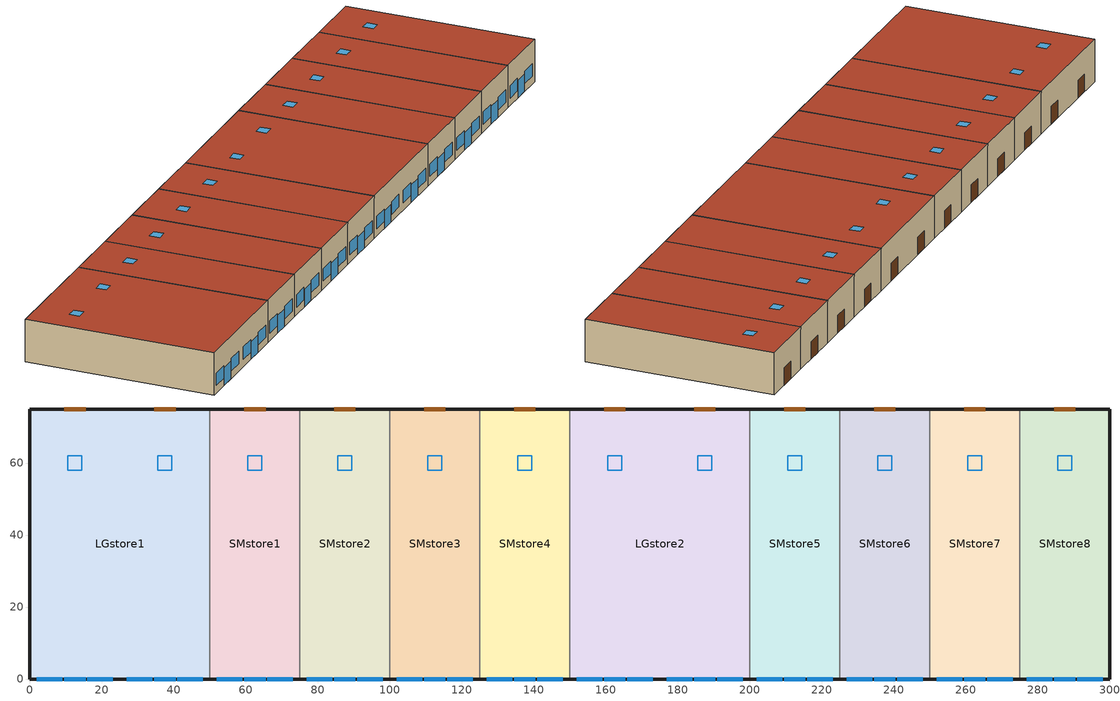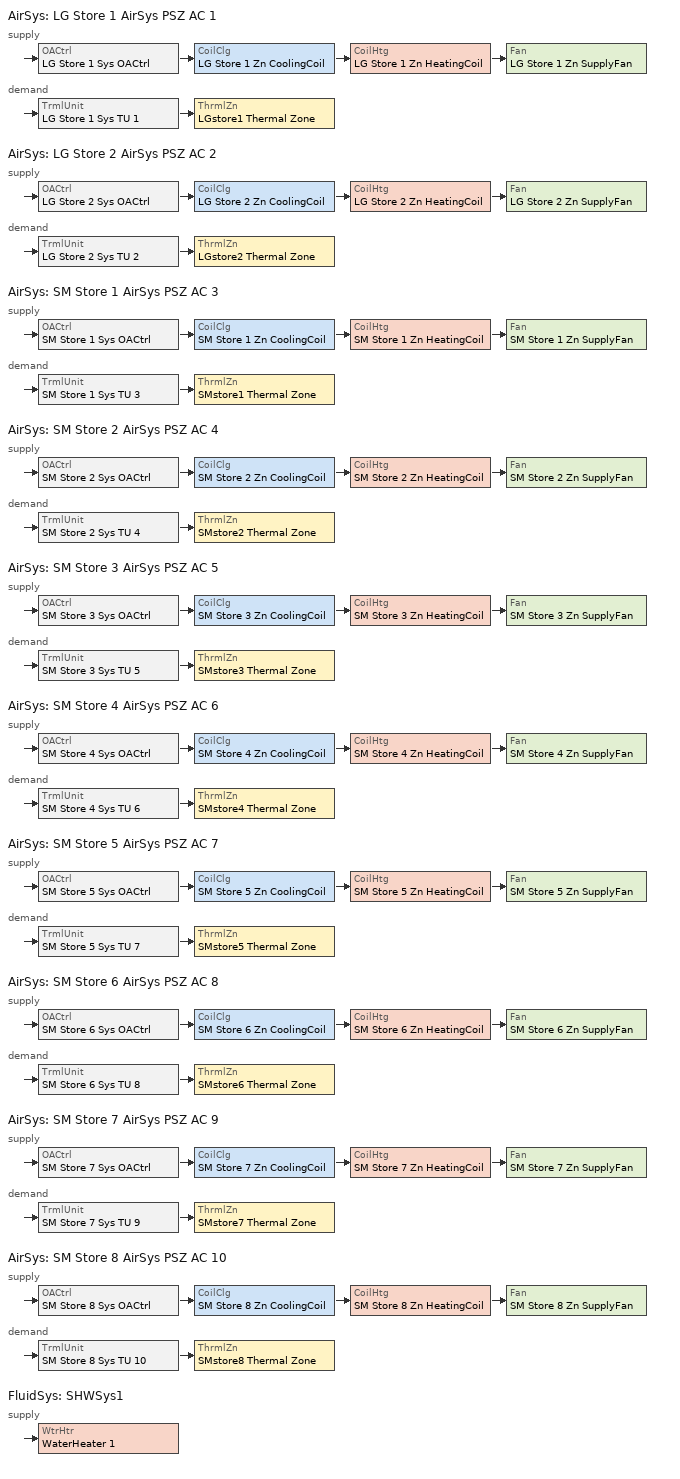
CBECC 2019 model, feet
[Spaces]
LGstore1
 floor ground (Slab Floor): 50,75 50,0 0,0 0,75 z0
 wall outside (Metal Framed Wall): 50,75 0,75 0,0 50,0 z0:16.99
 wall to SMstore1 (Interior Wall): 50,0 50,75 z0:16.99
 window (NACM VertFenestration Fixed): 9.51,0 15.52,0 / 34.51,0 40.52,0 z0:6.99; 2,0 8.99,0 / 16.01,0 23,0 / 27,0 33.99,0 / 41.01,0 48,0 z2.99:7.97
 door (NACM Door): 15.52,75 9.51,75 / 40.52,75 34.51,75 z0:6.99
 roof outside (Roof): 50,0 50,75 0,75 0,0 z16.99
 skylight (NACM Skylight Curb Metal Frame): 14.5,58 14.5,62 10.5,62 10.5,58 z16.99; 39.5,58 39.5,62 35.5,62 35.5,58 z16.99
SMstore1
 floor ground (Slab Floor): 75,75 75,0 50,0 50,75 z0
 wall outside (Metal Framed Wall): 50,0 75,0 / 75,75 50,75 z0:16.99
 wall to SMstore2 (Interior Wall): 75,0 75,75 z0:16.99
 window (NACM VertFenestration Fixed): 59.51,0 65.52,0 z0:6.99; 52,0 58.99,0 / 66.01,0 73,0 z2.99:7.97
 door (NACM Door): 65.52,75 59.51,75 z0:6.99
 roof outside (Roof): 75,0 75,75 50,75 50,0 z16.99
 skylight (NACM Skylight Curb Metal Frame): 64.5,58 64.5,62 60.5,62 60.5,58 z16.99
LGstore2
 floor ground (Slab Floor): 200,75 200,0 150,0 150,75 z0
 wall outside (Metal Framed Wall): 150,0 200,0 / 200,75 150,75 z0:16.99
 wall to SMstore4 (Interior Wall): 150,75 150,0 z0:16.99
 wall to SMstore5 (Interior Wall): 200,0 200,75 z0:16.99
 window (NACM VertFenestration Fixed): 159.51,0 165.49,0 / 184.51,0 190.49,0 z0:6.99; 152,0 158.99,0 / 166.01,0 173,0 / 177,0 183.99,0 / 191.01,0 198,0 z2.99:7.97
 door (NACM Door): 165.49,75 159.51,75 / 190.49,75 184.51,75 z0:6.99
 roof outside (Roof): 200,0 200,75 150,75 150,0 z16.99
 skylight (NACM Skylight Curb Metal Frame): 164.5,58 164.5,62 160.5,62 160.5,58 z16.99; 189.5,58 189.5,62 185.5,62 185.5,58 z16.99
SMstore4
 floor ground (Slab Floor): 150,75 150,0 125,0 125,75 z0
 wall outside (Metal Framed Wall): 125,0 150,0 / 150,75 125,75 z0:16.99
 wall to SMstore3 (Interior Wall): 125,75 125,0 z0:16.99
 window (NACM VertFenestration Fixed): 134.51,0 140.49,0 z0:6.99; 127,0 133.99,0 / 141.01,0 148,0 z2.99:7.97
 door (NACM Door): 140.49,75 134.51,75 z0:6.99
 roof outside (Roof): 150,0 150,75 125,75 125,0 z16.99
 skylight (NACM Skylight Curb Metal Frame): 139.5,58 139.5,62 135.5,62 135.5,58 z16.99
SMstore5
 floor ground (Slab Floor): 225,75 225,0 200,0 200,75 z0
 wall outside (Metal Framed Wall): 200,0 225,0 / 225,75 200,75 z0:16.99
 wall to SMstore6 (Interior Wall): 225,0 225,75 z0:16.99
 window (NACM VertFenestration Fixed): 209.51,0 215.49,0 z0:6.99; 202,0 208.99,0 / 216.01,0 223,0 z2.99:7.97
 door (NACM Door): 215.49,75 209.51,75 z0:6.99
 roof outside (Roof): 225,0 225,75 200,75 200,0 z16.99
 skylight (NACM Skylight Curb Metal Frame): 214.5,58 214.5,62 210.5,62 210.5,58 z16.99
SMstore2
 floor ground (Slab Floor): 100,75 100,0 75,0 75,75 z0
 wall outside (Metal Framed Wall): 75,0 100,0 / 100,75 75,75 z0:16.99
 wall to SMstore3 (Interior Wall): 100,0 100,75 z0:16.99
 window (NACM VertFenestration Fixed): 84.51,0 90.49,0 z0:6.99; 77,0 83.99,0 / 91.01,0 98,0 z2.99:7.97
 door (NACM Door): 90.49,75 84.51,75 z0:6.99
 roof outside (Roof): 100,0 100,75 75,75 75,0 z16.99
 skylight (NACM Skylight Curb Metal Frame): 89.5,58 89.5,62 85.5,62 85.5,58 z16.99
SMstore3
 floor ground (Slab Floor): 125,75 125,0 100,0 100,75 z0
 wall outside (Metal Framed Wall): 100,0 125,0 / 125,75 100,75 z0:16.99
 window (NACM VertFenestration Fixed): 109.51,0 115.49,0 z0:6.99; 102,0 108.99,0 / 116.01,0 123,0 z2.99:7.97
 door (NACM Door): 115.49,75 109.51,75 z0:6.99
 roof outside (Roof): 125,0 125,75 100,75 100,0 z16.99
 skylight (NACM Skylight Curb Metal Frame): 114.5,58 114.5,62 110.5,62 110.5,58 z16.99
SMstore6
 floor ground (Slab Floor): 250,75 250,0 225,0 225,75 z0
 wall outside (Metal Framed Wall): 225,0 250,0 / 250,75 225,75 z0:16.99
 wall to SMstore7 (Interior Wall): 250,0 250,75 z0:16.99
 window (NACM VertFenestration Fixed): 234.51,0 240.49,0 z0:6.99; 227,0 233.99,0 / 241.01,0 248,0 z2.99:7.97
 door (NACM Door): 240.49,75 234.51,75 z0:6.99
 roof outside (Roof): 250,0 250,75 225,75 225,0 z16.99
 skylight (NACM Skylight Curb Metal Frame): 239.5,58 239.5,62 235.5,62 235.5,58 z16.99
SMstore7
 floor ground (Slab Floor): 275,75 275,0 250,0 250,75 z0
 wall outside (Metal Framed Wall): 250,0 275,0 / 275,75 250,75 z0:16.99
 wall to SMstore8 (Interior Wall): 275,0 275,75 z0:16.99
 window (NACM VertFenestration Fixed): 259.51,0 265.49,0 z0:6.99; 252,0 258.99,0 / 266.01,0 273,0 z2.99:7.97
 door (NACM Door): 265.49,75 259.51,75 z0:6.99
 roof outside (Roof): 275,0 275,75 250,75 250,0 z16.99
 skylight (NACM Skylight Curb Metal Frame): 264.5,58 264.5,62 260.5,62 260.5,58 z16.99
SMstore8
 floor ground (Slab Floor): 300,75 300,0 275,0 275,75 z0
 wall outside (Metal Framed Wall): 275,0 300,0 300,75 275,75 z0:16.99
 window (NACM VertFenestration Fixed): 284.51,0 290.49,0 z0:6.99; 277,0 283.99,0 / 291.01,0 298,0 z2.99:7.97
 door (NACM Door): 290.49,75 284.51,75 z0:6.99
 roof outside (Roof): 300,0 300,75 275,75 275,0 z16.99
 skylight (NACM Skylight Curb Metal Frame): 289.5,58 289.5,62 285.5,62 285.5,58 z16.99
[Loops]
AirSys 'LG Store 1 AirSys PSZ AC 1'
 supply: OACtrl 'LG Store 1 Sys OACtrl' > CoilClg 'LG Store 1 Zn CoolingCoil' > CoilHtg 'LG Store 1 Zn HeatingCoil' > Fan 'LG Store 1 Zn SupplyFan'
 demand: TrmlUnit 'LG Store 1 Sys TU 1' > ThrmlZn 'LGstore1 Thermal Zone'
AirSys 'LG Store 2 AirSys PSZ AC 2'
 supply: OACtrl 'LG Store 2 Sys OACtrl' > CoilClg 'LG Store 2 Zn CoolingCoil' > CoilHtg 'LG Store 2 Zn HeatingCoil' > Fan 'LG Store 2 Zn SupplyFan'
 demand: TrmlUnit 'LG Store 2 Sys TU 2' > ThrmlZn 'LGstore2 Thermal Zone'
AirSys 'SM Store 1 AirSys PSZ AC 3'
 supply: OACtrl 'SM Store 1 Sys OACtrl' > CoilClg 'SM Store 1 Zn CoolingCoil' > CoilHtg 'SM Store 1 Zn HeatingCoil' > Fan 'SM Store 1 Zn SupplyFan'
 demand: TrmlUnit 'SM Store 1 Sys TU 3' > ThrmlZn 'SMstore1 Thermal Zone'
AirSys 'SM Store 2 AirSys PSZ AC 4'
 supply: OACtrl 'SM Store 2 Sys OACtrl' > CoilClg 'SM Store 2 Zn CoolingCoil' > CoilHtg 'SM Store 2 Zn HeatingCoil' > Fan 'SM Store 2 Zn SupplyFan'
 demand: TrmlUnit 'SM Store 2 Sys TU 4' > ThrmlZn 'SMstore2 Thermal Zone'
AirSys 'SM Store 3 AirSys PSZ AC 5'
 supply: OACtrl 'SM Store 3 Sys OACtrl' > CoilClg 'SM Store 3 Zn CoolingCoil' > CoilHtg 'SM Store 3 Zn HeatingCoil' > Fan 'SM Store 3 Zn SupplyFan'
 demand: TrmlUnit 'SM Store 3 Sys TU 5' > ThrmlZn 'SMstore3 Thermal Zone'
AirSys 'SM Store 4 AirSys PSZ AC 6'
 supply: OACtrl 'SM Store 4 Sys OACtrl' > CoilClg 'SM Store 4 Zn CoolingCoil' > CoilHtg 'SM Store 4 Zn HeatingCoil' > Fan 'SM Store 4 Zn SupplyFan'
 demand: TrmlUnit 'SM Store 4 Sys TU 6' > ThrmlZn 'SMstore4 Thermal Zone'
AirSys 'SM Store 5 AirSys PSZ AC 7'
 supply: OACtrl 'SM Store 5 Sys OACtrl' > CoilClg 'SM Store 5 Zn CoolingCoil' > CoilHtg 'SM Store 5 Zn HeatingCoil' > Fan 'SM Store 5 Zn SupplyFan'
 demand: TrmlUnit 'SM Store 5 Sys TU 7' > ThrmlZn 'SMstore5 Thermal Zone'
AirSys 'SM Store 6 AirSys PSZ AC 8'
 supply: OACtrl 'SM Store 6 Sys OACtrl' > CoilClg 'SM Store 6 Zn CoolingCoil' > CoilHtg 'SM Store 6 Zn HeatingCoil' > Fan 'SM Store 6 Zn SupplyFan'
 demand: TrmlUnit 'SM Store 6 Sys TU 8' > ThrmlZn 'SMstore6 Thermal Zone'
AirSys 'SM Store 7 AirSys PSZ AC 9'
 supply: OACtrl 'SM Store 7 Sys OACtrl' > CoilClg 'SM Store 7 Zn CoolingCoil' > CoilHtg 'SM Store 7 Zn HeatingCoil' > Fan 'SM Store 7 Zn SupplyFan'
 demand: TrmlUnit 'SM Store 7 Sys TU 9' > ThrmlZn 'SMstore7 Thermal Zone'
AirSys 'SM Store 8 AirSys PSZ AC 10'
 supply: OACtrl 'SM Store 8 Sys OACtrl' > CoilClg 'SM Store 8 Zn CoolingCoil' > CoilHtg 'SM Store 8 Zn HeatingCoil' > Fan 'SM Store 8 Zn SupplyFan'
 demand: TrmlUnit 'SM Store 8 Sys TU 10' > ThrmlZn 'SMstore8 Thermal Zone'
FluidSys 'SHWSys1'
 supply: WtrHtr 'WaterHeater 1'
[Proj]
100015-RetlStrp-BaselinePSZ: ZipCode=92262; WeatherStation=PALM-SPRINGS-INTL_722868; AutoHardSizeAirFlowPerSqFt=1.3; CompType=NewComplete
[Bldg]
Strip Mall: TotStoryCnt=1; AboveGrdStoryCnt=1
[Mat]
Name | CodeCat | CodeItem
Stucco - 7/8 in | Plastering Materials | Stucco - 7/8 in.
Building Paper - 1/16 in | Building Membrane | Building Paper - 1/16 in.
Air - Metal Wall Framing - 16 or 24 in OC; Stud Wall | Air | Air - Metal Wall Framing - 16 or 24 in. OC
Gypsum Board - 1/2 in | Bldg Board and Siding | Gypsum Board - 1/2 in.
Expanded Polystyrene - EPS - 3 1/3 in | Insulation Board | Expanded Polystyrene - EPS - 3 1/3 in. R14
Metal Standing Seam - 1/16 in | Roofing | Metal Standing Seam - 1/16 in.
Expanded Polystyrene - EPS - 6 7/8 in | Insulation Board | Expanded Polystyrene - EPS - 6 7/8 in. R29
[FenCons] FenProdType=FixedWindow; AssmContext=Manufactured; CertificationMthd=NFRCRated; SHGC=0.25
Name | FenType | SkyltGlz | SkyltCurb | Diffusing | UFactor | VT | GlzTint | WinDivider
NACM Skylight Curb Metal Frame | Skylight | Glass | CurbMounted | 0 | 0.58 | 0.49
NACM VertFenestration Fixed | VerticalFenestration |  |  |  | 0.36 | 0.42 | TintedGlazing | DividerBtwnPanesLessThan7_16in
[ConsAssm]
Name | CompatibleSurfType | MatRef[1] | MatRef[2] | MatRef[3] | MatRef[4] | MatRef[5] | SlabType | SlabInsOrientation | SlabInsThrmlR
Metal Framed Wall | ExteriorWall | Stucco - 7/8 in | Building Paper - 1/16 in | Expanded Polystyrene - EPS - 3 1/3 in | Air - Metal Wall Framing - 16 or 24 in OC | Gypsum Board - 1/2 in
Interior Wall | InteriorWall | Gypsum Board - 1/2 in | Stud Wall | Gypsum Board - 1/2 in
Slab Floor | UndergroundFloor |  |  |  |  |  | UnheatedSlabOnGrade | 12inHorizontal | R5
Roof | Roof | Metal Standing Seam - 1/16 in | Expanded Polystyrene - EPS - 6 7/8 in
[DrCons]
NACM Door: Type=MetalInsulatedSingleLayerSectionalDoor; CertificationMthd=NFRCRated; UFactor=0.36; Open=Swinging
[Story]
Building Story 1
[Spc] Story=Building Story 1; SpcFuncDefaultsRef=StripMall_Defaults; SecSide100PctControlled=1; SHWFluidSegRef=SHWSys1 Supply
Name | ThrmlZnRef | Vol
LGstore1 | LGstore1 Thermal Zone | 63730.3
LGstore2 | LGstore2 Thermal Zone | 63730.3
SMstore1 | SMstore1 Thermal Zone | 31865.2
SMstore2 | SMstore2 Thermal Zone | 31865.2
SMstore3 | SMstore3 Thermal Zone | 31865.2
SMstore4 | SMstore4 Thermal Zone | 31865.2
SMstore5 | SMstore5 Thermal Zone | 31865.2
SMstore6 | SMstore6 Thermal Zone | 31865.2
SMstore7 | SMstore7 Thermal Zone | 31865.2
SMstore8 | SMstore8 Thermal Zone | 31865.2
[ThrmlZn] Type=Conditioned; VentCtrlMthd=CO2Sensors
Name | PriAirCondgSysRef
LGstore1 Thermal Zone | LG Store 1 AirSys PSZ AC 1
LGstore2 Thermal Zone | LG Store 2 AirSys PSZ AC 2
SMstore1 Thermal Zone | SM Store 1 AirSys PSZ AC 3
SMstore2 Thermal Zone | SM Store 2 AirSys PSZ AC 4
SMstore3 Thermal Zone | SM Store 3 AirSys PSZ AC 5
SMstore4 Thermal Zone | SM Store 4 AirSys PSZ AC 6
SMstore5 Thermal Zone | SM Store 5 AirSys PSZ AC 7
SMstore6 Thermal Zone | SM Store 6 AirSys PSZ AC 8
SMstore7 Thermal Zone | SM Store 7 AirSys PSZ AC 9
SMstore8 Thermal Zone | SM Store 8 AirSys PSZ AC 10
[AirSys] Type=SZAC
Name | CtrlZnRef | AvailSchRef
LG Store 1 AirSys PSZ AC 1 | LGstore1 Thermal Zone
LG Store 2 AirSys PSZ AC 2 | LGstore2 Thermal Zone
SM Store 1 AirSys PSZ AC 3 | SMstore1 Thermal Zone
SM Store 2 AirSys PSZ AC 4 | SMstore2 Thermal Zone
SM Store 3 AirSys PSZ AC 5 | SMstore3 Thermal Zone | RetailHVACAvail
SM Store 4 AirSys PSZ AC 6 | SMstore4 Thermal Zone | RetailHVACAvail
SM Store 5 AirSys PSZ AC 7 | SMstore5 Thermal Zone | RetailHVACAvail
SM Store 6 AirSys PSZ AC 8 | SMstore6 Thermal Zone | RetailHVACAvail
SM Store 7 AirSys PSZ AC 9 | SMstore7 Thermal Zone | RetailHVACAvail
SM Store 8 AirSys PSZ AC 10 | SMstore8 Thermal Zone | RetailHVACAvail
[AirSeg]
Name | Sys | Type | Path
LG Store 1 Sys SupAirSeg | LG Store 1 AirSys PSZ AC 1 | Supply | Ducted
LG Store 1 Sys RetAirSeg | LG Store 1 AirSys PSZ AC 1 | Return | Direct
LG Store 2 Sys SupAirSeg | LG Store 2 AirSys PSZ AC 2 | Supply | Ducted
LG Store 2 Sys RetAirSeg | LG Store 2 AirSys PSZ AC 2 | Return | Direct
SM Store 1 Sys SupAirSeg | SM Store 1 AirSys PSZ AC 3 | Supply | Ducted
SM Store 1 Sys RetAirSeg | SM Store 1 AirSys PSZ AC 3 | Return | Direct
SM Store 2 Sys SupAirSeg | SM Store 2 AirSys PSZ AC 4 | Supply | Ducted
SM Store 2 Sys RetAirSeg | SM Store 2 AirSys PSZ AC 4 | Return | Direct
SM Store 3 Sys SupAirSeg | SM Store 3 AirSys PSZ AC 5 | Supply | Ducted
SM Store 3 Sys RetAirSeg | SM Store 3 AirSys PSZ AC 5 | Return | Direct
SM Store 4 Sys SupAirSeg | SM Store 4 AirSys PSZ AC 6 | Supply | Ducted
SM Store 4 Sys RetAirSeg | SM Store 4 AirSys PSZ AC 6 | Return | Direct
SM Store 5 Sys SupAirSeg | SM Store 5 AirSys PSZ AC 7 | Supply | Ducted
SM Store 5 Sys RetAirSeg | SM Store 5 AirSys PSZ AC 7 | Return | Direct
SM Store 6 Sys SupAirSeg | SM Store 6 AirSys PSZ AC 8 | Supply | Ducted
SM Store 6 Sys RetAirSeg | SM Store 6 AirSys PSZ AC 8 | Return | Direct
SM Store 7 Sys SupAirSeg | SM Store 7 AirSys PSZ AC 9 | Supply | Ducted
SM Store 7 Sys RetAirSeg | SM Store 7 AirSys PSZ AC 9 | Return | Direct
SM Store 8 Sys SupAirSeg | SM Store 8 AirSys PSZ AC 10 | Supply | Ducted
SM Store 8 Sys RetAirSeg | SM Store 8 AirSys PSZ AC 10 | Return | Direct
[CoilClg] Type=DirectExpansion; FuelSrc=Electric; DXEER=11.2; CndsrType=Air
Name | Sys | DXIEER | DXSEER
LG Store 1 Zn CoolingCoil | LG Store 1 AirSys PSZ AC 1 | 12.9
LG Store 2 Zn CoolingCoil | LG Store 2 AirSys PSZ AC 2 | 12.9
SM Store 1 Zn CoolingCoil | SM Store 1 AirSys PSZ AC 3 |  | 13.6
SM Store 2 Zn CoolingCoil | SM Store 2 AirSys PSZ AC 4 |  | 13.6
SM Store 3 Zn CoolingCoil | SM Store 3 AirSys PSZ AC 5 |  | 13.6
SM Store 4 Zn CoolingCoil | SM Store 4 AirSys PSZ AC 6 |  | 13.6
SM Store 5 Zn CoolingCoil | SM Store 5 AirSys PSZ AC 7 |  | 13.6
SM Store 6 Zn CoolingCoil | SM Store 6 AirSys PSZ AC 8 |  | 13.6
SM Store 7 Zn CoolingCoil | SM Store 7 AirSys PSZ AC 9 |  | 13.6
SM Store 8 Zn CoolingCoil | SM Store 8 AirSys PSZ AC 10 |  | 13.6
[CoilHtg] Type=Furnace; FuelSrc=Gas; FurnThrmlEff=0.82
Name | Sys
LG Store 1 Zn HeatingCoil | LG Store 1 AirSys PSZ AC 1
LG Store 2 Zn HeatingCoil | LG Store 2 AirSys PSZ AC 2
SM Store 1 Zn HeatingCoil | SM Store 1 AirSys PSZ AC 3
SM Store 2 Zn HeatingCoil | SM Store 2 AirSys PSZ AC 4
SM Store 3 Zn HeatingCoil | SM Store 3 AirSys PSZ AC 5
SM Store 4 Zn HeatingCoil | SM Store 4 AirSys PSZ AC 6
SM Store 5 Zn HeatingCoil | SM Store 5 AirSys PSZ AC 7
SM Store 6 Zn HeatingCoil | SM Store 6 AirSys PSZ AC 8
SM Store 7 Zn HeatingCoil | SM Store 7 AirSys PSZ AC 9
SM Store 8 Zn HeatingCoil | SM Store 8 AirSys PSZ AC 10
[Fan] ModelingMthd=StaticPressure; FlowEff=0.6; TotStaticPress=2.5; MtrEff=0.9
Name | Sys
LG Store 1 Zn SupplyFan | LG Store 1 AirSys PSZ AC 1
LG Store 2 Zn SupplyFan | LG Store 2 AirSys PSZ AC 2
SM Store 1 Zn SupplyFan | SM Store 1 AirSys PSZ AC 3
SM Store 2 Zn SupplyFan | SM Store 2 AirSys PSZ AC 4
SM Store 3 Zn SupplyFan | SM Store 3 AirSys PSZ AC 5
SM Store 4 Zn SupplyFan | SM Store 4 AirSys PSZ AC 6
SM Store 5 Zn SupplyFan | SM Store 5 AirSys PSZ AC 7
SM Store 6 Zn SupplyFan | SM Store 6 AirSys PSZ AC 8
SM Store 7 Zn SupplyFan | SM Store 7 AirSys PSZ AC 9
SM Store 8 Zn SupplyFan | SM Store 8 AirSys PSZ AC 10
[TrmlUnit] Type=Uncontrolled
Name | Sys | ZnServedRef | PriAirSegRef
LG Store 1 Sys TU 1 | LG Store 1 AirSys PSZ AC 1 | LGstore1 Thermal Zone | LG Store 1 Sys SupAirSeg
LG Store 2 Sys TU 2 | LG Store 2 AirSys PSZ AC 2 | LGstore2 Thermal Zone | LG Store 2 Sys SupAirSeg
SM Store 1 Sys TU 3 | SM Store 1 AirSys PSZ AC 3 | SMstore1 Thermal Zone | SM Store 1 Sys SupAirSeg
SM Store 2 Sys TU 4 | SM Store 2 AirSys PSZ AC 4 | SMstore2 Thermal Zone | SM Store 2 Sys SupAirSeg
SM Store 3 Sys TU 5 | SM Store 3 AirSys PSZ AC 5 | SMstore3 Thermal Zone | SM Store 3 Sys SupAirSeg
SM Store 4 Sys TU 6 | SM Store 4 AirSys PSZ AC 6 | SMstore4 Thermal Zone | SM Store 4 Sys SupAirSeg
SM Store 5 Sys TU 7 | SM Store 5 AirSys PSZ AC 7 | SMstore5 Thermal Zone | SM Store 5 Sys SupAirSeg
SM Store 6 Sys TU 8 | SM Store 6 AirSys PSZ AC 8 | SMstore6 Thermal Zone | SM Store 6 Sys SupAirSeg
SM Store 7 Sys TU 9 | SM Store 7 AirSys PSZ AC 9 | SMstore7 Thermal Zone | SM Store 7 Sys SupAirSeg
SM Store 8 Sys TU 10 | SM Store 8 AirSys PSZ AC 10 | SMstore8 Thermal Zone | SM Store 8 Sys SupAirSeg
[OACtrl] EconoCtrlMthd=DifferentialDryBulb; EconoIntegration=Integrated; EconoHiTempLockout=80
Name | Sys | AirSegSupRef | AirSegRetRef
LG Store 1 Sys OACtrl | LG Store 1 AirSys PSZ AC 1 | LG Store 1 Sys SupAirSeg | LG Store 1 Sys RetAirSeg
LG Store 2 Sys OACtrl | LG Store 2 AirSys PSZ AC 2 | LG Store 2 Sys SupAirSeg | LG Store 2 Sys RetAirSeg
SM Store 1 Sys OACtrl | SM Store 1 AirSys PSZ AC 3 | SM Store 1 Sys SupAirSeg | SM Store 1 Sys RetAirSeg
SM Store 2 Sys OACtrl | SM Store 2 AirSys PSZ AC 4 | SM Store 2 Sys SupAirSeg | SM Store 2 Sys RetAirSeg
SM Store 3 Sys OACtrl | SM Store 3 AirSys PSZ AC 5 | SM Store 3 Sys SupAirSeg | SM Store 3 Sys RetAirSeg
SM Store 4 Sys OACtrl | SM Store 4 AirSys PSZ AC 6 | SM Store 4 Sys SupAirSeg | SM Store 4 Sys RetAirSeg
SM Store 5 Sys OACtrl | SM Store 5 AirSys PSZ AC 7 | SM Store 5 Sys SupAirSeg | SM Store 5 Sys RetAirSeg
SM Store 6 Sys OACtrl | SM Store 6 AirSys PSZ AC 8 | SM Store 6 Sys SupAirSeg | SM Store 6 Sys RetAirSeg
SM Store 7 Sys OACtrl | SM Store 7 AirSys PSZ AC 9 | SM Store 7 Sys SupAirSeg | SM Store 7 Sys RetAirSeg
SM Store 8 Sys OACtrl | SM Store 8 AirSys PSZ AC 10 | SM Store 8 Sys SupAirSeg | SM Store 8 Sys RetAirSeg
[SpcFuncDefaults]
StripMall_Defaults: SpcFunc=Retail Sales Area (Retail Merchandise Sales)
[FluidSys]
SHWSys1: Type=ServiceHotWater
[WtrHtr]
WaterHeater 1: Sys=SHWSys1; FluidSegOutRef=SHWSys1 Supply; FluidSegMakeupRef=SHWSys1 MuniInlet; EF=0.637; RE=0.78; ThrmlEff=0.8
[FluidSeg] Sys=SHWSys1
Name | Type | Src
SHWSys1 MuniInlet | MakeupFluid | MunicipalWater
SHWSys1 Supply | PrimarySupply
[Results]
End Use | Proposed Design Site (MWh) | Proposed Design Site (MBtu) | Proposed Design TDV (kBtu/ft²-yr) | Standard Design Site (MWh) | Standard Design Site (MBtu) | Standard Design TDV (kBtu/ft²-yr) | Compliance TDV Margin (kBtu/ft²-yr)
Space Heating | -- | 5.7 | 0.42 | 0.0 | 74.0 | 4.69 | 4.27
Space Cooling | 107.4 | -- | 157.30 | 131.6 | -- | 180.86 | 23.56
Indoor Fans | 84.0 | -- | 86.65 | 48.6 | -- | 57.05 | -29.60
Heat Rejection | -- | -- | -- | -- | -- | -- | --
Pumps & Misc. | -- | -- | -- | 0.5 | -- | 0.41 | 0.41
Domestic Hot Water | -- | 111.7 | 7.20 | -- | 110.2 | 7.10 | -0.10
Indoor Lighting | 93.4 | -- | 101.54 | 93.4 | -- | 101.54 | --
COMPLIANCE TOTAL | 284.8 | 117.4 | 353.11 | 274.1 | 184.2 | 351.65 | -1.46
Receptacle | 81.8 | -- | 89.23 | 81.8 | -- | 89.23 | 
Process | -- | -- | -- | -- | -- | -- | 
Other Ltg | -- | -- | -- | -- | -- | -- | 
TOTAL | 366.6 | 117.4 | 442.34 | 355.9 | 184.2 | 440.88 | 
FAIL
